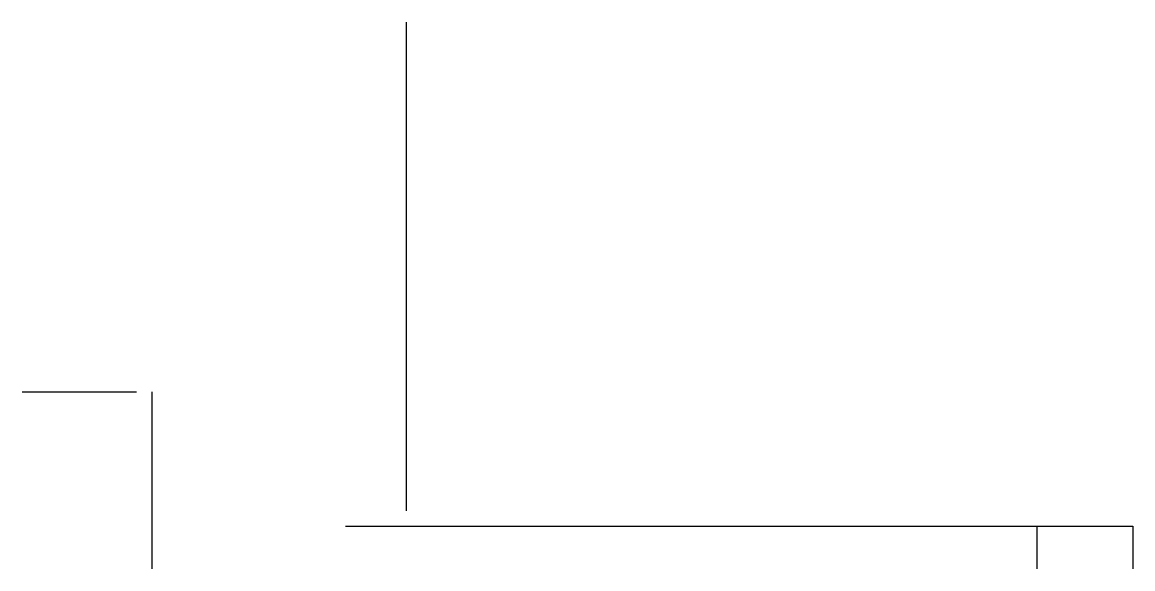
# Model space of a CAD drawing. Header units: millimetres. Extents: x -592259 to 288321, y -552984 to 293768.
# Drawn here: x -585096 to -577816, y -28198 to -24618 of the extents above.
import ezdxf

# ---------------------------------------------------------------- set-up
doc = ezdxf.new("R2010")
doc.units = ezdxf.units.MM
doc.layers.add('0.3) ПГП 5 вып', color=4, linetype='Continuous', lineweight=30)

msp = doc.modelspace()

# ---------------------------------------------------------------- linework, layer by layer
at = {"layer": '0.3) ПГП 5 вып', "color": 1}
for p, q in [((-582576.2118, -27818.0252), (-582576.2118, -24618.0258)), ((-585096.2118, -27038.0252), (-584346.2118, -27038.0252)), ((-584246.2118, -27038.0252), (-584246.2118, -28198.0252)), ((-582976.1729, -27918.0252), (-577816.2118, -27918.0252)), ((-578446.2118, -27918.0252), (-578446.2118, -28198.0252)), ((-577816.2118, -27918.0252), (-577816.2118, -28198.0252))]:
    msp.add_line(p, q, dxfattribs=at)

doc.saveas('drawing.dxf')
